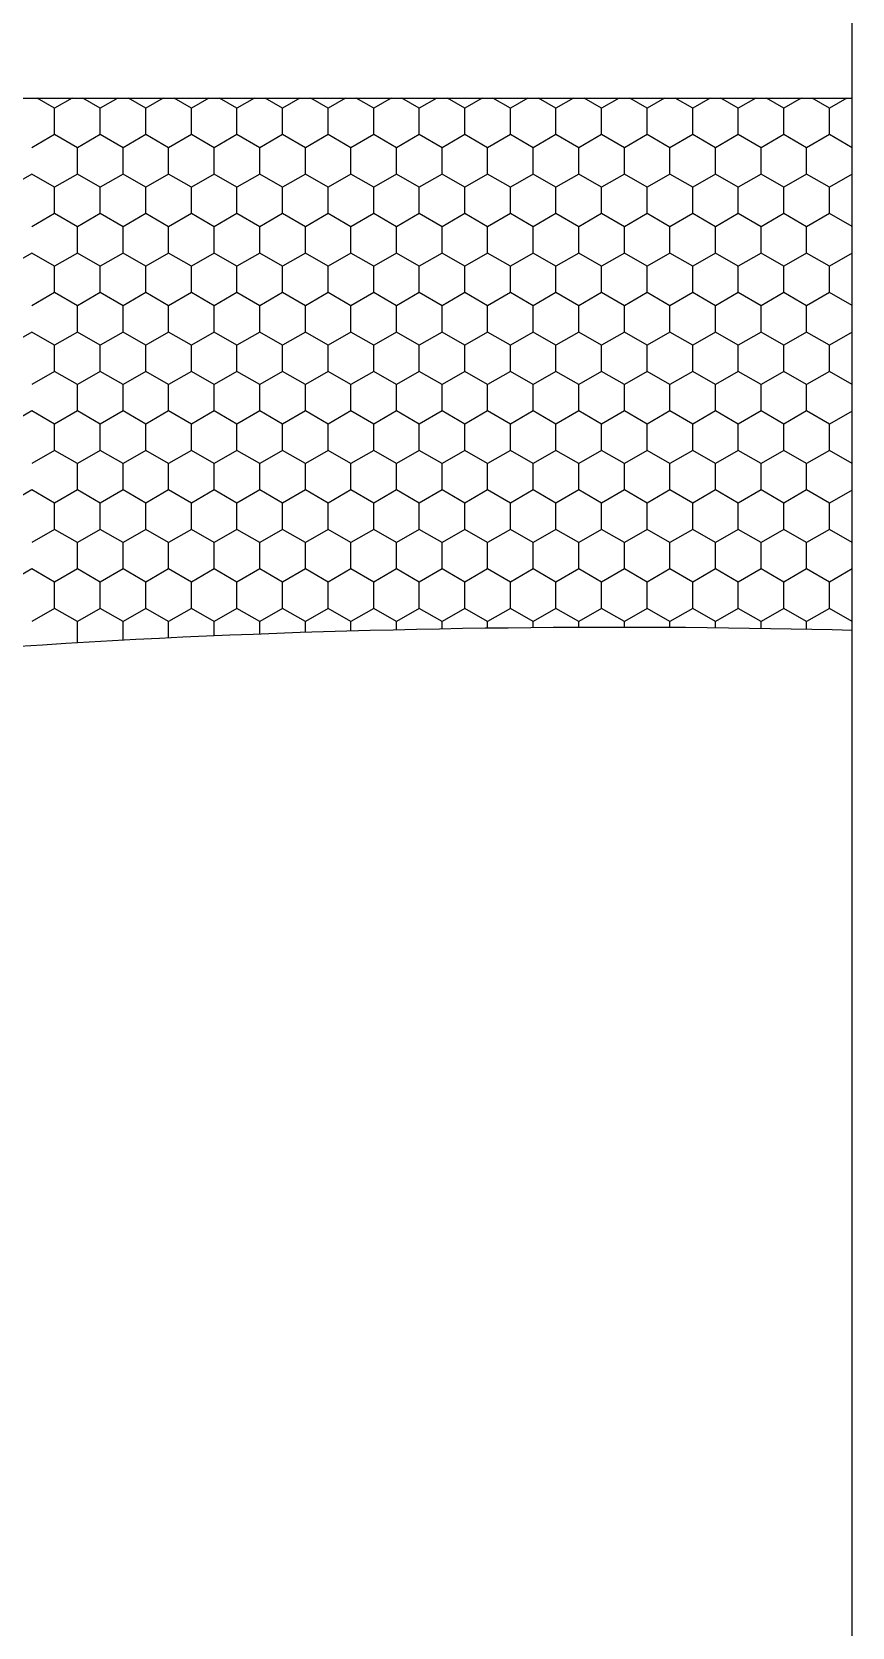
# Model space of a CAD drawing. Header units: inches. Extents: x 11.6 to 54.1, y 10.7 to 35.5.
# Drawn here: x 40.6653 to 40.7822, y 31.6254 to 31.8526 of the extents above; entities that cross this region are included whole.
import ezdxf

# ---------------------------------------------------------------- set-up
doc = ezdxf.new("R2010")
doc.units = ezdxf.units.IN
doc.header["$MEASUREMENT"] = 0
doc.layers.add('02', color=2, linetype='Continuous')

msp = doc.modelspace()

# ---------------------------------------------------------------- linework, layer by layer
at = {"layer": '02'}
for p, q in [((40.78219, 31.45318), (40.78219, 32.75318)), ((39.78219, 31.84318), (40.78219, 31.84318)), ((40.66854, 31.84175), (40.66606, 31.84318)), ((40.67102, 31.84318), (40.66854, 31.84175)), ((40.67504, 31.84175), (40.67256, 31.84318)), ((40.67752, 31.84318), (40.67504, 31.84175)), ((40.68153, 31.84175), (40.67905, 31.84318)), ((40.68401, 31.84318), (40.68153, 31.84175)), ((40.68803, 31.84175), (40.68555, 31.84318)), ((40.69051, 31.84318), (40.68803, 31.84175)), ((40.69452, 31.84175), (40.69204, 31.84318)), ((40.697, 31.84318), (40.69452, 31.84175)), ((40.70102, 31.84175), (40.69854, 31.84318)), ((40.7035, 31.84318), (40.70102, 31.84175)), ((40.70751, 31.84175), (40.70503, 31.84318)), ((40.71, 31.84318), (40.70751, 31.84175)), ((40.71401, 31.84175), (40.71153, 31.84318)), ((40.71649, 31.84318), (40.71401, 31.84175)), ((40.7205, 31.84175), (40.71802, 31.84318)), ((40.72299, 31.84318), (40.7205, 31.84175)), ((40.727, 31.84175), (40.72452, 31.84318)), ((40.72948, 31.84318), (40.727, 31.84175)), ((40.73349, 31.84175), (40.73101, 31.84318)), ((40.73598, 31.84318), (40.73349, 31.84175)), ((40.73999, 31.84175), (40.73751, 31.84318)), ((40.74247, 31.84318), (40.73999, 31.84175)), ((40.74648, 31.84175), (40.744, 31.84318)), ((40.74897, 31.84318), (40.74648, 31.84175)), ((40.75298, 31.84175), (40.7505, 31.84318)), ((40.75546, 31.84318), (40.75298, 31.84175)), ((40.75948, 31.84175), (40.75699, 31.84318)), ((40.76196, 31.84318), (40.75948, 31.84175)), ((40.76597, 31.84175), (40.76349, 31.84318)), ((40.76845, 31.84318), (40.76597, 31.84175)), ((40.77247, 31.84175), (40.76998, 31.84318)), ((40.77495, 31.84318), (40.77247, 31.84175)), ((40.77896, 31.84175), (40.77648, 31.84318)), ((40.78144, 31.84318), (40.77896, 31.84175)), ((40.66854, 31.838), (40.66854, 31.84175)), ((40.67504, 31.838), (40.67504, 31.84175)), ((40.68153, 31.838), (40.68153, 31.84175)), ((40.68803, 31.838), (40.68803, 31.84175)), ((40.69452, 31.838), (40.69452, 31.84175)), ((40.70102, 31.838), (40.70102, 31.84175)), ((40.70751, 31.838), (40.70751, 31.84175)), ((40.71401, 31.838), (40.71401, 31.84175)), ((40.7205, 31.838), (40.7205, 31.84175)), ((40.727, 31.838), (40.727, 31.84175)), ((40.73349, 31.838), (40.73349, 31.84175)), ((40.73999, 31.838), (40.73999, 31.84175)), ((40.74648, 31.838), (40.74648, 31.84175)), ((40.75298, 31.838), (40.75298, 31.84175)), ((40.75948, 31.838), (40.75948, 31.84175)), ((40.76597, 31.838), (40.76597, 31.84175)), ((40.77247, 31.838), (40.77247, 31.84175)), ((40.77896, 31.838), (40.77896, 31.84175)), ((40.66854, 31.838), (40.6653, 31.83612)), ((40.67179, 31.83612), (40.66854, 31.838)), ((40.67504, 31.838), (40.67179, 31.83612)), ((40.67179, 31.83237), (40.67179, 31.83612)), ((40.67829, 31.83612), (40.67504, 31.838)), ((40.68153, 31.838), (40.67829, 31.83612)), ((40.67829, 31.83237), (40.67829, 31.83612)), ((40.68478, 31.83612), (40.68153, 31.838)), ((40.68803, 31.838), (40.68478, 31.83612)), ((40.68478, 31.83237), (40.68478, 31.83612)), ((40.69128, 31.83612), (40.68803, 31.838)), ((40.69452, 31.838), (40.69128, 31.83612)), ((40.69128, 31.83237), (40.69128, 31.83612)), ((40.69777, 31.83612), (40.69452, 31.838)), ((40.70102, 31.838), (40.69777, 31.83612)), ((40.69777, 31.83237), (40.69777, 31.83612)), ((40.70427, 31.83612), (40.70102, 31.838)), ((40.70751, 31.838), (40.70427, 31.83612)), ((40.70427, 31.83237), (40.70427, 31.83612)), ((40.71076, 31.83612), (40.70751, 31.838)), ((40.71401, 31.838), (40.71076, 31.83612)), ((40.71076, 31.83237), (40.71076, 31.83612)), ((40.71726, 31.83612), (40.71401, 31.838)), ((40.7205, 31.838), (40.71726, 31.83612)), ((40.71726, 31.83237), (40.71726, 31.83612)), ((40.72375, 31.83612), (40.7205, 31.838)), ((40.727, 31.838), (40.72375, 31.83612)), ((40.72375, 31.83237), (40.72375, 31.83612)), ((40.73025, 31.83612), (40.727, 31.838)), ((40.73349, 31.838), (40.73025, 31.83612)), ((40.73025, 31.83237), (40.73025, 31.83612)), ((40.73674, 31.83612), (40.73349, 31.838)), ((40.73999, 31.838), (40.73674, 31.83612)), ((40.73674, 31.83237), (40.73674, 31.83612)), ((40.74324, 31.83612), (40.73999, 31.838)), ((40.74648, 31.838), (40.74324, 31.83612)), ((40.74324, 31.83237), (40.74324, 31.83612)), ((40.74973, 31.83612), (40.74648, 31.838)), ((40.75298, 31.838), (40.74973, 31.83612)), ((40.74973, 31.83237), (40.74973, 31.83612)), ((40.75623, 31.83612), (40.75298, 31.838)), ((40.75948, 31.838), (40.75623, 31.83612)), ((40.75623, 31.83237), (40.75623, 31.83612)), ((40.76272, 31.83612), (40.75948, 31.838)), ((40.76597, 31.838), (40.76272, 31.83612)), ((40.76272, 31.83237), (40.76272, 31.83612)), ((40.76922, 31.83612), (40.76597, 31.838)), ((40.77247, 31.838), (40.76922, 31.83612)), ((40.76922, 31.83237), (40.76922, 31.83612)), ((40.77571, 31.83612), (40.77247, 31.838)), ((40.77896, 31.838), (40.77571, 31.83612)), ((40.77571, 31.83237), (40.77571, 31.83612)), ((40.78219, 31.83613), (40.77896, 31.838)), ((40.6653, 31.83237), (40.66205, 31.8305)), ((40.66854, 31.8305), (40.66529, 31.83237)), ((40.67179, 31.83237), (40.66854, 31.8305)), ((40.67504, 31.8305), (40.67179, 31.83237)), ((40.67829, 31.83237), (40.67504, 31.8305)), ((40.68153, 31.8305), (40.67829, 31.83237)), ((40.68478, 31.83237), (40.68153, 31.8305)), ((40.68803, 31.8305), (40.68478, 31.83237)), ((40.69128, 31.83237), (40.68803, 31.8305)), ((40.69452, 31.8305), (40.69128, 31.83237)), ((40.69777, 31.83237), (40.69452, 31.8305)), ((40.70102, 31.8305), (40.69777, 31.83237)), ((40.70427, 31.83237), (40.70102, 31.8305)), ((40.70751, 31.8305), (40.70427, 31.83237)), ((40.71076, 31.83237), (40.70751, 31.8305)), ((40.71401, 31.8305), (40.71076, 31.83237)), ((40.71726, 31.83237), (40.71401, 31.8305)), ((40.7205, 31.8305), (40.71726, 31.83237)), ((40.72375, 31.83237), (40.7205, 31.8305)), ((40.727, 31.8305), (40.72375, 31.83237)), ((40.73025, 31.83237), (40.727, 31.8305)), ((40.73349, 31.8305), (40.73025, 31.83237)), ((40.73674, 31.83237), (40.73349, 31.8305)), ((40.73999, 31.8305), (40.73674, 31.83237)), ((40.74324, 31.83237), (40.73999, 31.8305)), ((40.74648, 31.8305), (40.74324, 31.83237)), ((40.74973, 31.83237), (40.74648, 31.8305)), ((40.75298, 31.8305), (40.74973, 31.83237)), ((40.75623, 31.83237), (40.75298, 31.8305)), ((40.75948, 31.8305), (40.75623, 31.83237)), ((40.76272, 31.83237), (40.75948, 31.8305)), ((40.76597, 31.8305), (40.76272, 31.83237)), ((40.76922, 31.83237), (40.76597, 31.8305)), ((40.77247, 31.8305), (40.76922, 31.83237)), ((40.77571, 31.83237), (40.77247, 31.8305)), ((40.77896, 31.8305), (40.77571, 31.83237)), ((40.78219, 31.83236), (40.77896, 31.8305)), ((40.66854, 31.82675), (40.66854, 31.8305)), ((40.67504, 31.82675), (40.67504, 31.8305)), ((40.68153, 31.82675), (40.68153, 31.8305)), ((40.68803, 31.82675), (40.68803, 31.8305)), ((40.69452, 31.82675), (40.69452, 31.8305)), ((40.70102, 31.82675), (40.70102, 31.8305)), ((40.70751, 31.82675), (40.70751, 31.8305)), ((40.71401, 31.82675), (40.71401, 31.8305)), ((40.7205, 31.82675), (40.7205, 31.8305)), ((40.727, 31.82675), (40.727, 31.8305)), ((40.73349, 31.82675), (40.73349, 31.8305)), ((40.73999, 31.82675), (40.73999, 31.8305)), ((40.74648, 31.82675), (40.74648, 31.8305)), ((40.75298, 31.82675), (40.75298, 31.8305)), ((40.75948, 31.82675), (40.75948, 31.8305)), ((40.76597, 31.82675), (40.76597, 31.8305)), ((40.77247, 31.82675), (40.77247, 31.8305)), ((40.77896, 31.82675), (40.77896, 31.8305)), ((40.66854, 31.82675), (40.6653, 31.82487)), ((40.67179, 31.82487), (40.66854, 31.82675)), ((40.67504, 31.82675), (40.67179, 31.82487)), ((40.67179, 31.82112), (40.67179, 31.82487)), ((40.67829, 31.82487), (40.67504, 31.82675)), ((40.68153, 31.82675), (40.67829, 31.82487)), ((40.67829, 31.82112), (40.67829, 31.82487)), ((40.68478, 31.82487), (40.68153, 31.82675)), ((40.68803, 31.82675), (40.68478, 31.82487)), ((40.68478, 31.82112), (40.68478, 31.82487)), ((40.69128, 31.82487), (40.68803, 31.82675)), ((40.69452, 31.82675), (40.69128, 31.82487)), ((40.69128, 31.82112), (40.69128, 31.82487)), ((40.69777, 31.82487), (40.69452, 31.82675)), ((40.70102, 31.82675), (40.69777, 31.82487)), ((40.69777, 31.82112), (40.69777, 31.82487)), ((40.70427, 31.82487), (40.70102, 31.82675)), ((40.70751, 31.82675), (40.70427, 31.82487)), ((40.70427, 31.82112), (40.70427, 31.82487)), ((40.71076, 31.82487), (40.70751, 31.82675)), ((40.71401, 31.82675), (40.71076, 31.82487)), ((40.71076, 31.82112), (40.71076, 31.82487)), ((40.71726, 31.82487), (40.71401, 31.82675)), ((40.7205, 31.82675), (40.71726, 31.82487)), ((40.71726, 31.82112), (40.71726, 31.82487)), ((40.72375, 31.82487), (40.7205, 31.82675)), ((40.727, 31.82675), (40.72375, 31.82487)), ((40.72375, 31.82112), (40.72375, 31.82487)), ((40.73025, 31.82487), (40.727, 31.82675)), ((40.73349, 31.82675), (40.73025, 31.82487)), ((40.73025, 31.82112), (40.73025, 31.82487)), ((40.73674, 31.82487), (40.73349, 31.82675)), ((40.73999, 31.82675), (40.73674, 31.82487)), ((40.73674, 31.82112), (40.73674, 31.82487)), ((40.74324, 31.82487), (40.73999, 31.82675)), ((40.74648, 31.82675), (40.74324, 31.82487)), ((40.74324, 31.82112), (40.74324, 31.82487)), ((40.74973, 31.82487), (40.74648, 31.82675)), ((40.75298, 31.82675), (40.74973, 31.82487)), ((40.74973, 31.82112), (40.74973, 31.82487)), ((40.75623, 31.82487), (40.75298, 31.82675)), ((40.75948, 31.82675), (40.75623, 31.82487)), ((40.75623, 31.82112), (40.75623, 31.82487)), ((40.76272, 31.82487), (40.75948, 31.82675)), ((40.76597, 31.82675), (40.76272, 31.82487)), ((40.76272, 31.82112), (40.76272, 31.82487)), ((40.76922, 31.82487), (40.76597, 31.82675)), ((40.77247, 31.82675), (40.76922, 31.82487)), ((40.76922, 31.82112), (40.76922, 31.82487)), ((40.77571, 31.82487), (40.77247, 31.82675)), ((40.77896, 31.82675), (40.77571, 31.82487)), ((40.77571, 31.82112), (40.77571, 31.82487)), ((40.78219, 31.82488), (40.77896, 31.82675)), ((40.6653, 31.82112), (40.66205, 31.81925)), ((40.66854, 31.81925), (40.66529, 31.82112)), ((40.67179, 31.82112), (40.66854, 31.81925)), ((40.67504, 31.81925), (40.67179, 31.82112)), ((40.67829, 31.82112), (40.67504, 31.81925)), ((40.68153, 31.81925), (40.67829, 31.82112)), ((40.68478, 31.82112), (40.68153, 31.81925)), ((40.68803, 31.81925), (40.68478, 31.82112)), ((40.69128, 31.82112), (40.68803, 31.81925)), ((40.69452, 31.81925), (40.69128, 31.82112)), ((40.69777, 31.82112), (40.69452, 31.81925)), ((40.70102, 31.81925), (40.69777, 31.82112)), ((40.70427, 31.82112), (40.70102, 31.81925)), ((40.70751, 31.81925), (40.70427, 31.82112)), ((40.71076, 31.82112), (40.70751, 31.81925)), ((40.71401, 31.81925), (40.71076, 31.82112)), ((40.71726, 31.82112), (40.71401, 31.81925)), ((40.7205, 31.81925), (40.71726, 31.82112)), ((40.72375, 31.82112), (40.7205, 31.81925)), ((40.727, 31.81925), (40.72375, 31.82112)), ((40.73025, 31.82112), (40.727, 31.81925)), ((40.73349, 31.81925), (40.73025, 31.82112)), ((40.73674, 31.82112), (40.73349, 31.81925)), ((40.73999, 31.81925), (40.73674, 31.82112)), ((40.74324, 31.82112), (40.73999, 31.81925)), ((40.74648, 31.81925), (40.74324, 31.82112)), ((40.74973, 31.82112), (40.74648, 31.81925)), ((40.75298, 31.81925), (40.74973, 31.82112)), ((40.75623, 31.82112), (40.75298, 31.81925)), ((40.75948, 31.81925), (40.75623, 31.82112)), ((40.76272, 31.82112), (40.75948, 31.81925)), ((40.76597, 31.81925), (40.76272, 31.82112)), ((40.76922, 31.82112), (40.76597, 31.81925)), ((40.77247, 31.81925), (40.76922, 31.82112)), ((40.77571, 31.82112), (40.77247, 31.81925)), ((40.77896, 31.81925), (40.77571, 31.82112)), ((40.78219, 31.82111), (40.77896, 31.81925)), ((40.66854, 31.8155), (40.66854, 31.81925)), ((40.67504, 31.8155), (40.67504, 31.81925)), ((40.68153, 31.8155), (40.68153, 31.81925)), ((40.68803, 31.8155), (40.68803, 31.81925)), ((40.69452, 31.8155), (40.69452, 31.81925)), ((40.70102, 31.8155), (40.70102, 31.81925)), ((40.70751, 31.8155), (40.70751, 31.81925)), ((40.71401, 31.8155), (40.71401, 31.81925)), ((40.7205, 31.8155), (40.7205, 31.81925)), ((40.727, 31.8155), (40.727, 31.81925)), ((40.73349, 31.8155), (40.73349, 31.81925)), ((40.73999, 31.8155), (40.73999, 31.81925)), ((40.74648, 31.8155), (40.74648, 31.81925)), ((40.75298, 31.8155), (40.75298, 31.81925)), ((40.75948, 31.8155), (40.75948, 31.81925)), ((40.76597, 31.8155), (40.76597, 31.81925)), ((40.77247, 31.8155), (40.77247, 31.81925)), ((40.77896, 31.8155), (40.77896, 31.81925)), ((40.66854, 31.8155), (40.6653, 31.81362)), ((40.67179, 31.81362), (40.66854, 31.8155)), ((40.67504, 31.8155), (40.67179, 31.81362)), ((40.67829, 31.81362), (40.67504, 31.8155)), ((40.68153, 31.8155), (40.67829, 31.81362)), ((40.68478, 31.81362), (40.68153, 31.8155)), ((40.68803, 31.8155), (40.68478, 31.81362)), ((40.69128, 31.81362), (40.68803, 31.8155)), ((40.69452, 31.8155), (40.69128, 31.81362)), ((40.69777, 31.81362), (40.69452, 31.8155)), ((40.70102, 31.8155), (40.69777, 31.81362)), ((40.70427, 31.81362), (40.70102, 31.8155)), ((40.70751, 31.8155), (40.70427, 31.81362)), ((40.71076, 31.81362), (40.70751, 31.8155)), ((40.71401, 31.8155), (40.71076, 31.81362)), ((40.71726, 31.81362), (40.71401, 31.8155)), ((40.7205, 31.8155), (40.71726, 31.81362)), ((40.72375, 31.81362), (40.7205, 31.8155)), ((40.727, 31.8155), (40.72375, 31.81362)), ((40.73025, 31.81362), (40.727, 31.8155)), ((40.73349, 31.8155), (40.73025, 31.81362)), ((40.73674, 31.81362), (40.73349, 31.8155)), ((40.73999, 31.8155), (40.73674, 31.81362)), ((40.74324, 31.81362), (40.73999, 31.8155)), ((40.74648, 31.8155), (40.74324, 31.81362)), ((40.74973, 31.81362), (40.74648, 31.8155)), ((40.75298, 31.8155), (40.74973, 31.81362)), ((40.75623, 31.81362), (40.75298, 31.8155)), ((40.75948, 31.8155), (40.75623, 31.81362)), ((40.76272, 31.81362), (40.75948, 31.8155)), ((40.76597, 31.8155), (40.76272, 31.81362)), ((40.76922, 31.81362), (40.76597, 31.8155)), ((40.77247, 31.8155), (40.76922, 31.81362)), ((40.77571, 31.81362), (40.77247, 31.8155)), ((40.77896, 31.8155), (40.77571, 31.81362)), ((40.78219, 31.81363), (40.77896, 31.8155)), ((40.67179, 31.80987), (40.67179, 31.81362)), ((40.67829, 31.80987), (40.67829, 31.81362)), ((40.68478, 31.80987), (40.68478, 31.81362)), ((40.69128, 31.80987), (40.69128, 31.81362)), ((40.69777, 31.80987), (40.69777, 31.81362)), ((40.70427, 31.80987), (40.70427, 31.81362)), ((40.71076, 31.80987), (40.71076, 31.81362)), ((40.71726, 31.80987), (40.71726, 31.81362)), ((40.72375, 31.80987), (40.72375, 31.81362)), ((40.73025, 31.80987), (40.73025, 31.81362)), ((40.73674, 31.80987), (40.73674, 31.81362)), ((40.74324, 31.80987), (40.74324, 31.81362)), ((40.74973, 31.80987), (40.74973, 31.81362)), ((40.75623, 31.80987), (40.75623, 31.81362)), ((40.76272, 31.80987), (40.76272, 31.81362)), ((40.76922, 31.80987), (40.76922, 31.81362)), ((40.77571, 31.80987), (40.77571, 31.81362)), ((40.6653, 31.80987), (40.66205, 31.808)), ((40.66854, 31.808), (40.66529, 31.80987)), ((40.67179, 31.80987), (40.66854, 31.808)), ((40.67504, 31.808), (40.67179, 31.80987)), ((40.67829, 31.80987), (40.67504, 31.808)), ((40.68153, 31.808), (40.67829, 31.80987)), ((40.68478, 31.80987), (40.68153, 31.808)), ((40.68803, 31.808), (40.68478, 31.80987)), ((40.69128, 31.80987), (40.68803, 31.808)), ((40.69452, 31.808), (40.69128, 31.80987)), ((40.69777, 31.80987), (40.69452, 31.808)), ((40.70102, 31.808), (40.69777, 31.80987)), ((40.70427, 31.80987), (40.70102, 31.808)), ((40.70751, 31.808), (40.70427, 31.80987)), ((40.71076, 31.80987), (40.70751, 31.808)), ((40.71401, 31.808), (40.71076, 31.80987)), ((40.71726, 31.80987), (40.71401, 31.808)), ((40.7205, 31.808), (40.71726, 31.80987)), ((40.72375, 31.80987), (40.7205, 31.808)), ((40.727, 31.808), (40.72375, 31.80987)), ((40.73025, 31.80987), (40.727, 31.808)), ((40.73349, 31.808), (40.73025, 31.80987)), ((40.73674, 31.80987), (40.73349, 31.808)), ((40.73999, 31.808), (40.73674, 31.80987)), ((40.74324, 31.80987), (40.73999, 31.808)), ((40.74648, 31.808), (40.74324, 31.80987)), ((40.74973, 31.80987), (40.74648, 31.808)), ((40.75298, 31.808), (40.74973, 31.80987)), ((40.75623, 31.80987), (40.75298, 31.808)), ((40.75948, 31.808), (40.75623, 31.80987)), ((40.76272, 31.80987), (40.75948, 31.808)), ((40.76597, 31.808), (40.76272, 31.80987)), ((40.76922, 31.80987), (40.76597, 31.808)), ((40.77247, 31.808), (40.76922, 31.80987)), ((40.77571, 31.80987), (40.77247, 31.808)), ((40.77896, 31.808), (40.77571, 31.80987)), ((40.78219, 31.80986), (40.77896, 31.808)), ((40.66854, 31.80425), (40.66854, 31.808)), ((40.67504, 31.80425), (40.67504, 31.808)), ((40.68153, 31.80425), (40.68153, 31.808)), ((40.68803, 31.80425), (40.68803, 31.808)), ((40.69452, 31.80425), (40.69452, 31.808)), ((40.70102, 31.80425), (40.70102, 31.808)), ((40.70751, 31.80425), (40.70751, 31.808)), ((40.71401, 31.80425), (40.71401, 31.808)), ((40.7205, 31.80425), (40.7205, 31.808)), ((40.727, 31.80425), (40.727, 31.808)), ((40.73349, 31.80425), (40.73349, 31.808)), ((40.73999, 31.80425), (40.73999, 31.808)), ((40.74648, 31.80425), (40.74648, 31.808)), ((40.75298, 31.80425), (40.75298, 31.808)), ((40.75948, 31.80425), (40.75948, 31.808)), ((40.76597, 31.80425), (40.76597, 31.808)), ((40.77247, 31.80425), (40.77247, 31.808)), ((40.77896, 31.80425), (40.77896, 31.808)), ((40.66854, 31.80425), (40.6653, 31.80237)), ((40.67179, 31.80237), (40.66854, 31.80425)), ((40.67504, 31.80425), (40.67179, 31.80237)), ((40.67829, 31.80237), (40.67504, 31.80425)), ((40.68153, 31.80425), (40.67829, 31.80237)), ((40.68478, 31.80237), (40.68153, 31.80425)), ((40.68803, 31.80425), (40.68478, 31.80237)), ((40.69128, 31.80237), (40.68803, 31.80425)), ((40.69452, 31.80425), (40.69128, 31.80237)), ((40.69777, 31.80237), (40.69452, 31.80425)), ((40.70102, 31.80425), (40.69777, 31.80237)), ((40.70427, 31.80237), (40.70102, 31.80425)), ((40.70751, 31.80425), (40.70427, 31.80237)), ((40.71076, 31.80237), (40.70751, 31.80425)), ((40.71401, 31.80425), (40.71076, 31.80237)), ((40.71726, 31.80237), (40.71401, 31.80425)), ((40.7205, 31.80425), (40.71726, 31.80237)), ((40.72375, 31.80237), (40.7205, 31.80425)), ((40.727, 31.80425), (40.72375, 31.80237)), ((40.73025, 31.80237), (40.727, 31.80425)), ((40.73349, 31.80425), (40.73025, 31.80237)), ((40.73674, 31.80237), (40.73349, 31.80425)), ((40.73999, 31.80425), (40.73674, 31.80237)), ((40.74324, 31.80237), (40.73999, 31.80425)), ((40.74648, 31.80425), (40.74324, 31.80237)), ((40.74973, 31.80237), (40.74648, 31.80425)), ((40.75298, 31.80425), (40.74973, 31.80237)), ((40.75623, 31.80237), (40.75298, 31.80425)), ((40.75948, 31.80425), (40.75623, 31.80237)), ((40.76272, 31.80237), (40.75948, 31.80425)), ((40.76597, 31.80425), (40.76272, 31.80237)), ((40.76922, 31.80237), (40.76597, 31.80425)), ((40.77247, 31.80425), (40.76922, 31.80237)), ((40.77571, 31.80237), (40.77247, 31.80425)), ((40.77896, 31.80425), (40.77571, 31.80237)), ((40.78219, 31.80238), (40.77896, 31.80425)), ((40.67179, 31.79862), (40.67179, 31.80237)), ((40.67829, 31.79862), (40.67829, 31.80237)), ((40.68478, 31.79862), (40.68478, 31.80237)), ((40.69128, 31.79862), (40.69128, 31.80237)), ((40.69777, 31.79862), (40.69777, 31.80237)), ((40.70427, 31.79862), (40.70427, 31.80237)), ((40.71076, 31.79862), (40.71076, 31.80237)), ((40.71726, 31.79862), (40.71726, 31.80237)), ((40.72375, 31.79862), (40.72375, 31.80237)), ((40.73025, 31.79862), (40.73025, 31.80237)), ((40.73674, 31.79862), (40.73674, 31.80237)), ((40.74324, 31.79862), (40.74324, 31.80237)), ((40.74973, 31.79862), (40.74973, 31.80237)), ((40.75623, 31.79862), (40.75623, 31.80237)), ((40.76272, 31.79862), (40.76272, 31.80237)), ((40.76922, 31.79862), (40.76922, 31.80237)), ((40.77571, 31.79862), (40.77571, 31.80237)), ((40.6653, 31.79862), (40.66205, 31.79675)), ((40.66854, 31.79675), (40.66529, 31.79862)), ((40.67179, 31.79862), (40.66854, 31.79675)), ((40.67504, 31.79675), (40.67179, 31.79862)), ((40.67829, 31.79862), (40.67504, 31.79675)), ((40.68153, 31.79675), (40.67829, 31.79862)), ((40.68478, 31.79862), (40.68153, 31.79675)), ((40.68803, 31.79675), (40.68478, 31.79862)), ((40.69128, 31.79862), (40.68803, 31.79675)), ((40.69452, 31.79675), (40.69128, 31.79862)), ((40.69777, 31.79862), (40.69452, 31.79675)), ((40.70102, 31.79675), (40.69777, 31.79862)), ((40.70427, 31.79862), (40.70102, 31.79675)), ((40.70751, 31.79675), (40.70427, 31.79862)), ((40.71076, 31.79862), (40.70751, 31.79675)), ((40.71401, 31.79675), (40.71076, 31.79862)), ((40.71726, 31.79862), (40.71401, 31.79675)), ((40.7205, 31.79675), (40.71726, 31.79862)), ((40.72375, 31.79862), (40.7205, 31.79675)), ((40.727, 31.79675), (40.72375, 31.79862)), ((40.73025, 31.79862), (40.727, 31.79675)), ((40.73349, 31.79675), (40.73025, 31.79862)), ((40.73674, 31.79862), (40.73349, 31.79675)), ((40.73999, 31.79675), (40.73674, 31.79862)), ((40.74324, 31.79862), (40.73999, 31.79675)), ((40.74648, 31.79675), (40.74324, 31.79862)), ((40.74973, 31.79862), (40.74648, 31.79675)), ((40.75298, 31.79675), (40.74973, 31.79862)), ((40.75623, 31.79862), (40.75298, 31.79675)), ((40.75948, 31.79675), (40.75623, 31.79862)), ((40.76272, 31.79862), (40.75948, 31.79675)), ((40.76597, 31.79675), (40.76272, 31.79862)), ((40.76922, 31.79862), (40.76597, 31.79675)), ((40.77247, 31.79675), (40.76922, 31.79862)), ((40.77571, 31.79862), (40.77247, 31.79675)), ((40.77896, 31.79675), (40.77571, 31.79862)), ((40.78219, 31.79861), (40.77896, 31.79675)), ((40.66854, 31.793), (40.66854, 31.79675)), ((40.67504, 31.793), (40.67504, 31.79675)), ((40.68153, 31.793), (40.68153, 31.79675)), ((40.68803, 31.793), (40.68803, 31.79675)), ((40.69452, 31.793), (40.69452, 31.79675)), ((40.70102, 31.793), (40.70102, 31.79675)), ((40.70751, 31.793), (40.70751, 31.79675)), ((40.71401, 31.793), (40.71401, 31.79675)), ((40.7205, 31.793), (40.7205, 31.79675)), ((40.727, 31.793), (40.727, 31.79675)), ((40.73349, 31.793), (40.73349, 31.79675)), ((40.73999, 31.793), (40.73999, 31.79675)), ((40.74648, 31.793), (40.74648, 31.79675)), ((40.75298, 31.793), (40.75298, 31.79675)), ((40.75948, 31.793), (40.75948, 31.79675)), ((40.76597, 31.793), (40.76597, 31.79675)), ((40.77247, 31.793), (40.77247, 31.79675)), ((40.77896, 31.793), (40.77896, 31.79675)), ((40.66854, 31.793), (40.6653, 31.79112)), ((40.67179, 31.79112), (40.66854, 31.793)), ((40.67504, 31.793), (40.67179, 31.79112)), ((40.67829, 31.79112), (40.67504, 31.793)), ((40.68153, 31.793), (40.67829, 31.79112)), ((40.68478, 31.79112), (40.68153, 31.793)), ((40.68803, 31.793), (40.68478, 31.79112)), ((40.69128, 31.79112), (40.68803, 31.793)), ((40.69452, 31.793), (40.69128, 31.79112)), ((40.69777, 31.79112), (40.69452, 31.793)), ((40.70102, 31.793), (40.69777, 31.79112)), ((40.70427, 31.79112), (40.70102, 31.793)), ((40.70751, 31.793), (40.70427, 31.79112)), ((40.71076, 31.79112), (40.70751, 31.793)), ((40.71401, 31.793), (40.71076, 31.79112)), ((40.71726, 31.79112), (40.71401, 31.793)), ((40.7205, 31.793), (40.71726, 31.79112)), ((40.72375, 31.79112), (40.7205, 31.793)), ((40.727, 31.793), (40.72375, 31.79112)), ((40.73025, 31.79112), (40.727, 31.793)), ((40.73349, 31.793), (40.73025, 31.79112)), ((40.73674, 31.79112), (40.73349, 31.793)), ((40.73999, 31.793), (40.73674, 31.79112)), ((40.74324, 31.79112), (40.73999, 31.793)), ((40.74648, 31.793), (40.74324, 31.79112)), ((40.74973, 31.79112), (40.74648, 31.793)), ((40.75298, 31.793), (40.74973, 31.79112)), ((40.75623, 31.79112), (40.75298, 31.793)), ((40.75948, 31.793), (40.75623, 31.79112)), ((40.76272, 31.79112), (40.75948, 31.793)), ((40.76597, 31.793), (40.76272, 31.79112)), ((40.76922, 31.79112), (40.76597, 31.793)), ((40.77247, 31.793), (40.76922, 31.79112)), ((40.77571, 31.79112), (40.77247, 31.793)), ((40.77896, 31.793), (40.77571, 31.79112)), ((40.78219, 31.79113), (40.77896, 31.793)), ((40.67179, 31.78737), (40.67179, 31.79112)), ((40.67829, 31.78737), (40.67829, 31.79112)), ((40.68478, 31.78737), (40.68478, 31.79112)), ((40.69128, 31.78737), (40.69128, 31.79112)), ((40.69777, 31.78737), (40.69777, 31.79112)), ((40.70427, 31.78737), (40.70427, 31.79112)), ((40.71076, 31.78737), (40.71076, 31.79112)), ((40.71726, 31.78737), (40.71726, 31.79112)), ((40.72375, 31.78737), (40.72375, 31.79112)), ((40.73025, 31.78737), (40.73025, 31.79112)), ((40.73674, 31.78737), (40.73674, 31.79112)), ((40.74324, 31.78737), (40.74324, 31.79112)), ((40.74973, 31.78737), (40.74973, 31.79112)), ((40.75623, 31.78737), (40.75623, 31.79112)), ((40.76272, 31.78737), (40.76272, 31.79112)), ((40.76922, 31.78737), (40.76922, 31.79112)), ((40.77571, 31.78737), (40.77571, 31.79112)), ((40.6653, 31.78737), (40.66205, 31.7855)), ((40.66854, 31.7855), (40.66529, 31.78737)), ((40.67179, 31.78737), (40.66854, 31.7855)), ((40.67504, 31.7855), (40.67179, 31.78737)), ((40.67829, 31.78737), (40.67504, 31.7855)), ((40.68153, 31.7855), (40.67829, 31.78737)), ((40.68478, 31.78737), (40.68153, 31.7855)), ((40.68803, 31.7855), (40.68478, 31.78737)), ((40.69128, 31.78737), (40.68803, 31.7855)), ((40.69452, 31.7855), (40.69128, 31.78737)), ((40.69777, 31.78737), (40.69452, 31.7855)), ((40.70102, 31.7855), (40.69777, 31.78737)), ((40.70427, 31.78737), (40.70102, 31.7855)), ((40.70751, 31.7855), (40.70427, 31.78737)), ((40.71076, 31.78737), (40.70751, 31.7855)), ((40.71401, 31.7855), (40.71076, 31.78737)), ((40.71726, 31.78737), (40.71401, 31.7855)), ((40.7205, 31.7855), (40.71726, 31.78737)), ((40.72375, 31.78737), (40.7205, 31.7855)), ((40.727, 31.7855), (40.72375, 31.78737)), ((40.73025, 31.78737), (40.727, 31.7855)), ((40.73349, 31.7855), (40.73025, 31.78737)), ((40.73674, 31.78737), (40.73349, 31.7855)), ((40.73999, 31.7855), (40.73674, 31.78737)), ((40.74324, 31.78737), (40.73999, 31.7855)), ((40.74648, 31.7855), (40.74324, 31.78737)), ((40.74973, 31.78737), (40.74648, 31.7855)), ((40.75298, 31.7855), (40.74973, 31.78737)), ((40.75623, 31.78737), (40.75298, 31.7855)), ((40.75948, 31.7855), (40.75623, 31.78737)), ((40.76272, 31.78737), (40.75948, 31.7855)), ((40.76597, 31.7855), (40.76272, 31.78737)), ((40.76922, 31.78737), (40.76597, 31.7855)), ((40.77247, 31.7855), (40.76922, 31.78737)), ((40.77571, 31.78737), (40.77247, 31.7855)), ((40.77896, 31.7855), (40.77571, 31.78737)), ((40.78219, 31.78736), (40.77896, 31.7855)), ((40.66854, 31.78175), (40.66854, 31.7855)), ((40.67504, 31.78175), (40.67504, 31.7855)), ((40.68153, 31.78175), (40.68153, 31.7855)), ((40.68803, 31.78175), (40.68803, 31.7855)), ((40.69452, 31.78175), (40.69452, 31.7855)), ((40.70102, 31.78175), (40.70102, 31.7855)), ((40.70751, 31.78175), (40.70751, 31.7855)), ((40.71401, 31.78175), (40.71401, 31.7855)), ((40.7205, 31.78175), (40.7205, 31.7855)), ((40.727, 31.78175), (40.727, 31.7855)), ((40.73349, 31.78175), (40.73349, 31.7855)), ((40.73999, 31.78175), (40.73999, 31.7855)), ((40.74648, 31.78175), (40.74648, 31.7855)), ((40.75298, 31.78175), (40.75298, 31.7855)), ((40.75948, 31.78175), (40.75948, 31.7855)), ((40.76597, 31.78175), (40.76597, 31.7855)), ((40.77247, 31.78175), (40.77247, 31.7855)), ((40.77896, 31.78175), (40.77896, 31.7855)), ((40.66854, 31.78175), (40.6653, 31.77987)), ((40.67179, 31.77987), (40.66854, 31.78175)), ((40.67504, 31.78175), (40.67179, 31.77987)), ((40.67829, 31.77987), (40.67504, 31.78175)), ((40.68153, 31.78175), (40.67829, 31.77987)), ((40.68478, 31.77987), (40.68153, 31.78175)), ((40.68803, 31.78175), (40.68478, 31.77987)), ((40.69128, 31.77987), (40.68803, 31.78175)), ((40.69452, 31.78175), (40.69128, 31.77987)), ((40.69777, 31.77987), (40.69452, 31.78175)), ((40.70102, 31.78175), (40.69777, 31.77987)), ((40.70427, 31.77987), (40.70102, 31.78175)), ((40.70751, 31.78175), (40.70427, 31.77987)), ((40.71076, 31.77987), (40.70751, 31.78175)), ((40.71401, 31.78175), (40.71076, 31.77987)), ((40.71726, 31.77987), (40.71401, 31.78175)), ((40.7205, 31.78175), (40.71726, 31.77987)), ((40.72375, 31.77987), (40.7205, 31.78175)), ((40.727, 31.78175), (40.72375, 31.77987)), ((40.73025, 31.77987), (40.727, 31.78175)), ((40.73349, 31.78175), (40.73025, 31.77987)), ((40.73674, 31.77987), (40.73349, 31.78175)), ((40.73999, 31.78175), (40.73674, 31.77987)), ((40.74324, 31.77987), (40.73999, 31.78175)), ((40.74648, 31.78175), (40.74324, 31.77987)), ((40.74973, 31.77987), (40.74648, 31.78175)), ((40.75298, 31.78175), (40.74973, 31.77987)), ((40.75623, 31.77987), (40.75298, 31.78175)), ((40.75948, 31.78175), (40.75623, 31.77987)), ((40.76272, 31.77987), (40.75948, 31.78175)), ((40.76597, 31.78175), (40.76272, 31.77987)), ((40.76922, 31.77987), (40.76597, 31.78175)), ((40.77247, 31.78175), (40.76922, 31.77987)), ((40.77571, 31.77987), (40.77247, 31.78175)), ((40.77896, 31.78175), (40.77571, 31.77987)), ((40.78219, 31.77988), (40.77896, 31.78175)), ((40.67179, 31.77612), (40.67179, 31.77987)), ((40.67829, 31.77612), (40.67829, 31.77987)), ((40.68478, 31.77612), (40.68478, 31.77987)), ((40.69128, 31.77612), (40.69128, 31.77987)), ((40.69777, 31.77612), (40.69777, 31.77987)), ((40.70427, 31.77612), (40.70427, 31.77987)), ((40.71076, 31.77612), (40.71076, 31.77987)), ((40.71726, 31.77612), (40.71726, 31.77987)), ((40.72375, 31.77612), (40.72375, 31.77987)), ((40.73025, 31.77612), (40.73025, 31.77987)), ((40.73674, 31.77612), (40.73674, 31.77987)), ((40.74324, 31.77612), (40.74324, 31.77987)), ((40.74973, 31.77612), (40.74973, 31.77987)), ((40.75623, 31.77612), (40.75623, 31.77987)), ((40.76272, 31.77612), (40.76272, 31.77987)), ((40.76922, 31.77612), (40.76922, 31.77987)), ((40.77571, 31.77612), (40.77571, 31.77987)), ((40.6653, 31.77612), (40.66205, 31.77425)), ((40.66854, 31.77425), (40.66529, 31.77612)), ((40.67179, 31.77612), (40.66854, 31.77425)), ((40.67504, 31.77425), (40.67179, 31.77612)), ((40.67829, 31.77612), (40.67504, 31.77425)), ((40.68153, 31.77425), (40.67829, 31.77612)), ((40.68478, 31.77612), (40.68153, 31.77425)), ((40.68803, 31.77425), (40.68478, 31.77612)), ((40.69128, 31.77612), (40.68803, 31.77425)), ((40.69452, 31.77425), (40.69128, 31.77612)), ((40.69777, 31.77612), (40.69452, 31.77425)), ((40.70102, 31.77425), (40.69777, 31.77612)), ((40.70427, 31.77612), (40.70102, 31.77425)), ((40.70751, 31.77425), (40.70427, 31.77612)), ((40.71076, 31.77612), (40.70751, 31.77425)), ((40.71401, 31.77425), (40.71076, 31.77612)), ((40.71726, 31.77612), (40.71401, 31.77425)), ((40.7205, 31.77425), (40.71726, 31.77612)), ((40.72375, 31.77612), (40.7205, 31.77425)), ((40.727, 31.77425), (40.72375, 31.77612)), ((40.73025, 31.77612), (40.727, 31.77425)), ((40.73349, 31.77425), (40.73025, 31.77612)), ((40.73674, 31.77612), (40.73349, 31.77425)), ((40.73999, 31.77425), (40.73674, 31.77612)), ((40.74324, 31.77612), (40.73999, 31.77425)), ((40.74648, 31.77425), (40.74324, 31.77612)), ((40.74973, 31.77612), (40.74648, 31.77425)), ((40.75298, 31.77425), (40.74973, 31.77612)), ((40.75623, 31.77612), (40.75298, 31.77425)), ((40.75948, 31.77425), (40.75623, 31.77612)), ((40.76272, 31.77612), (40.75948, 31.77425)), ((40.76597, 31.77425), (40.76272, 31.77612)), ((40.76922, 31.77612), (40.76597, 31.77425)), ((40.77247, 31.77425), (40.76922, 31.77612)), ((40.77571, 31.77612), (40.77247, 31.77425)), ((40.77896, 31.77425), (40.77571, 31.77612)), ((40.78219, 31.77611), (40.77896, 31.77425)), ((40.66854, 31.7705), (40.66854, 31.77425)), ((40.67504, 31.7705), (40.67504, 31.77425)), ((40.68153, 31.7705), (40.68153, 31.77425)), ((40.68803, 31.7705), (40.68803, 31.77425)), ((40.69452, 31.7705), (40.69452, 31.77425)), ((40.70102, 31.7705), (40.70102, 31.77425)), ((40.70751, 31.7705), (40.70751, 31.77425)), ((40.71401, 31.7705), (40.71401, 31.77425)), ((40.7205, 31.7705), (40.7205, 31.77425)), ((40.727, 31.7705), (40.727, 31.77425)), ((40.73349, 31.7705), (40.73349, 31.77425)), ((40.73999, 31.7705), (40.73999, 31.77425)), ((40.74648, 31.7705), (40.74648, 31.77425)), ((40.75298, 31.7705), (40.75298, 31.77425)), ((40.75948, 31.7705), (40.75948, 31.77425)), ((40.76597, 31.7705), (40.76597, 31.77425)), ((40.77247, 31.7705), (40.77247, 31.77425)), ((40.77896, 31.7705), (40.77896, 31.77425)), ((40.66854, 31.7705), (40.6653, 31.76862)), ((40.67179, 31.76862), (40.66854, 31.7705)), ((40.67504, 31.7705), (40.67179, 31.76862)), ((40.67829, 31.76862), (40.67504, 31.7705)), ((40.68153, 31.7705), (40.67829, 31.76862)), ((40.68478, 31.76862), (40.68153, 31.7705)), ((40.68803, 31.7705), (40.68478, 31.76862)), ((40.69128, 31.76862), (40.68803, 31.7705)), ((40.69452, 31.7705), (40.69128, 31.76862)), ((40.69777, 31.76862), (40.69452, 31.7705)), ((40.70102, 31.7705), (40.69777, 31.76862)), ((40.70427, 31.76862), (40.70102, 31.7705)), ((40.70751, 31.7705), (40.70427, 31.76862)), ((40.71076, 31.76862), (40.70751, 31.7705)), ((40.71401, 31.7705), (40.71076, 31.76862)), ((40.71726, 31.76862), (40.71401, 31.7705)), ((40.7205, 31.7705), (40.71726, 31.76862)), ((40.72375, 31.76862), (40.7205, 31.7705)), ((40.727, 31.7705), (40.72375, 31.76862)), ((40.73025, 31.76862), (40.727, 31.7705)), ((40.73349, 31.7705), (40.73025, 31.76862)), ((40.73674, 31.76862), (40.73349, 31.7705)), ((40.73999, 31.7705), (40.73674, 31.76862)), ((40.74324, 31.76862), (40.73999, 31.7705)), ((40.74648, 31.7705), (40.74324, 31.76862)), ((40.74973, 31.76862), (40.74648, 31.7705)), ((40.75298, 31.7705), (40.74973, 31.76862)), ((40.75623, 31.76862), (40.75298, 31.7705)), ((40.75948, 31.7705), (40.75623, 31.76862)), ((40.76272, 31.76862), (40.75948, 31.7705)), ((40.76597, 31.7705), (40.76272, 31.76862)), ((40.76922, 31.76862), (40.76597, 31.7705)), ((40.77247, 31.7705), (40.76922, 31.76862)), ((40.77571, 31.76862), (40.77247, 31.7705)), ((40.77896, 31.7705), (40.77571, 31.76862)), ((40.78219, 31.76863), (40.77896, 31.7705)), ((40.67179, 31.76558), (40.67179, 31.76862)), ((40.67829, 31.76594), (40.67829, 31.76862)), ((40.68478, 31.76627), (40.68478, 31.76862)), ((40.69128, 31.76657), (40.69128, 31.76862)), ((40.69777, 31.76683), (40.69777, 31.76862)), ((40.70427, 31.76706), (40.70427, 31.76862)), ((40.71076, 31.76725), (40.71076, 31.76862)), ((40.71726, 31.76742), (40.71726, 31.76862)), ((40.72375, 31.76755), (40.72375, 31.76862)), ((40.73025, 31.76766), (40.73025, 31.76862)), ((40.73674, 31.76773), (40.73674, 31.76862)), ((40.74324, 31.76777), (40.74324, 31.76862)), ((40.74973, 31.76778), (40.74973, 31.76862)), ((40.75623, 31.76776), (40.75623, 31.76862)), ((40.76272, 31.76771), (40.76272, 31.76862)), ((40.76922, 31.76762), (40.76922, 31.76862)), ((40.77571, 31.7675), (40.77571, 31.76862))]:
    msp.add_line(p, q, dxfattribs=at)
msp.add_open_spline([(40.78219, 31.76735), (40.7215, 31.76898), (40.53799, 31.76303), (40.44671, 31.68986), (40.33965, 31.6728), (40.28219, 31.6656)], degree=3, knots=[133.462699, 133.462699, 133.462699, 133.462699, 260.1944, 411.808261, 574.921399, 574.921399, 574.921399, 574.921399], dxfattribs=at)

doc.saveas('drawing.dxf')
